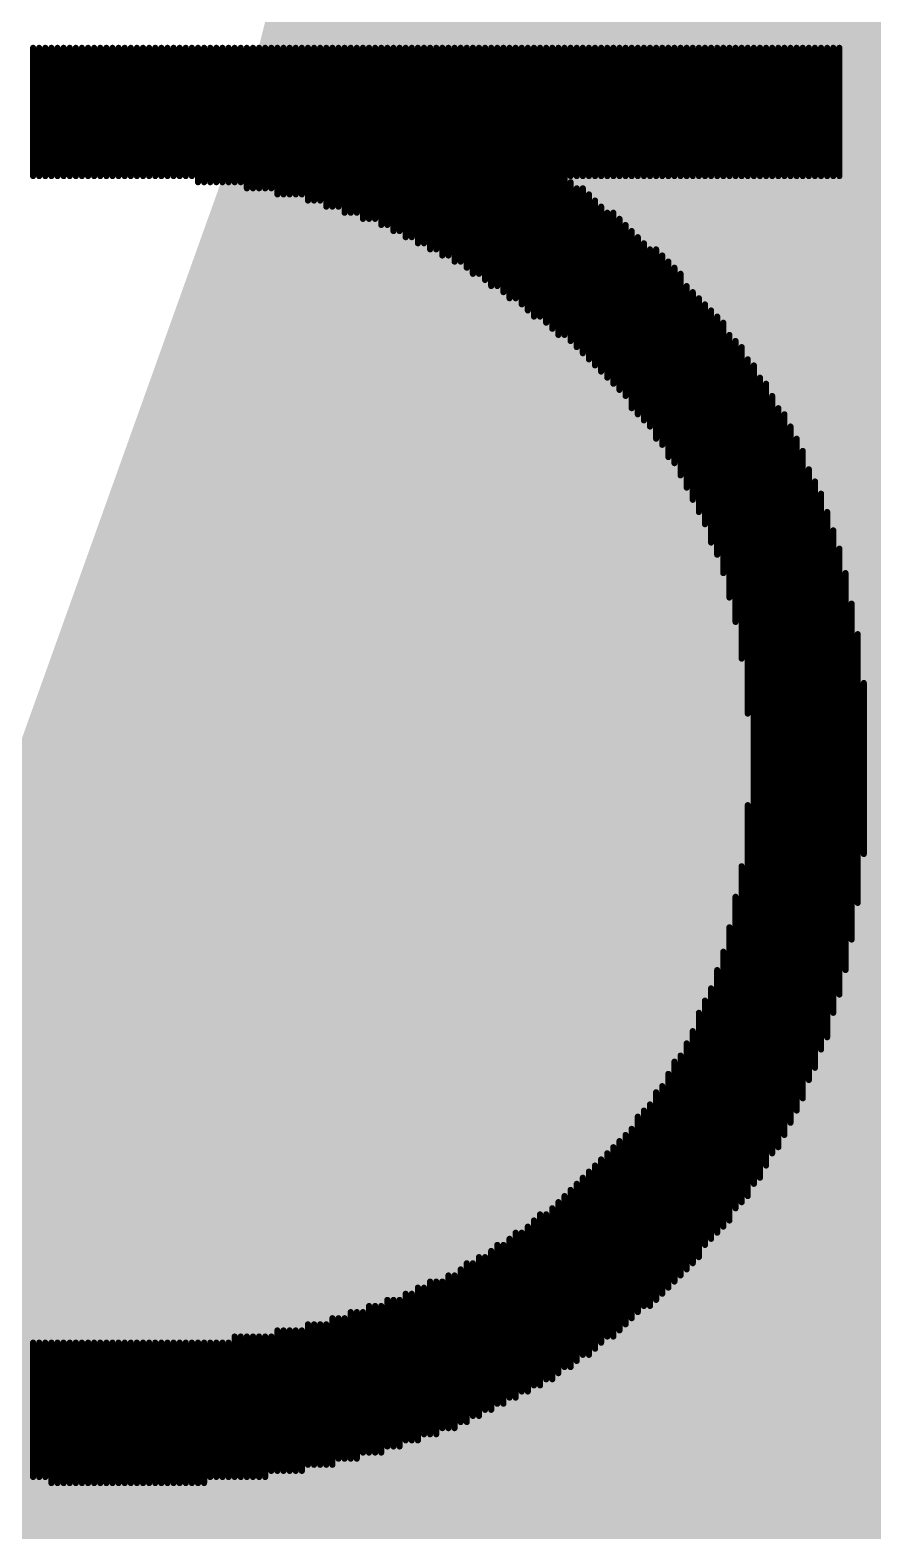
# Model space of a CAD drawing. Header units: millimetres. Extents: x 1.42 to 4.09, y 1.63 to 4.12.
# Drawn here: x 3.6813 to 3.7351, y 2.4881 to 2.5839 of the extents above; entities that cross this region are included whole.
import ezdxf

# ---------------------------------------------------------------- set-up
doc = ezdxf.new("R2010")
doc.units = ezdxf.units.MM
doc.header["$MEASUREMENT"] = 0
for name, color, linetype in [('BottomOverlay', 54, 'Continuous'), ('Mechanical1', 6, 'Continuous'), ('Mechanical3', 76, 'Continuous'), ('TopLayer', 1, 'Continuous')]:
    doc.layers.add(name, color=color, linetype=linetype)

# ---------------------------------------------------------------- blocks, each defined once
blk = doc.blocks.new('ANTENNA_PCB_2_4GHZ_24')
at = {"layer": 'TopLayer', "const_width": 0.05}
blk.add_lwpolyline([(0.71496, 0.345276), (0.055118, 0.345276)], dxfattribs=at)

msp = doc.modelspace()

# ---------------------------------------------------------------- linework, layer by layer
at = {"layer": 'BottomOverlay', "const_width": 0.00039}
for points in [[(3.681493, 2.574595), (3.681493, 2.582785)], [(3.681883, 2.574595), (3.681883, 2.582785)], [(3.682273, 2.574595), (3.682273, 2.582785)], [(3.682663, 2.574595), (3.682663, 2.582785)], [(3.683053, 2.574595), (3.683053, 2.582785)], [(3.683443, 2.574595), (3.683443, 2.582785)], [(3.683833, 2.574595), (3.683833, 2.582785)], [(3.684223, 2.574595), (3.684223, 2.582785)], [(3.684613, 2.574595), (3.684613, 2.582785)], [(3.685003, 2.574595), (3.685003, 2.582785)], [(3.685393, 2.574595), (3.685393, 2.582785)], [(3.685783, 2.574595), (3.685783, 2.582785)], [(3.686173, 2.574595), (3.686173, 2.582785)], [(3.686563, 2.574595), (3.686563, 2.582785)], [(3.686953, 2.574595), (3.686953, 2.582785)], [(3.687343, 2.574595), (3.687343, 2.582785)], [(3.687733, 2.574595), (3.687733, 2.582785)], [(3.688123, 2.574595), (3.688123, 2.582785)], [(3.688513, 2.574595), (3.688513, 2.582785)], [(3.688903, 2.574595), (3.688903, 2.582785)], [(3.689293, 2.574595), (3.689293, 2.582785)], [(3.689683, 2.574595), (3.689683, 2.582785)], [(3.690073, 2.574595), (3.690073, 2.582785)], [(3.690463, 2.574595), (3.690463, 2.582785)], [(3.690853, 2.574595), (3.690853, 2.582785)], [(3.691243, 2.574595), (3.691243, 2.582785)], [(3.691633, 2.574595), (3.691633, 2.582785)], [(3.692023, 2.574205), (3.692023, 2.582785)], [(3.692413, 2.574205), (3.692413, 2.582785)], [(3.692803, 2.574205), (3.692803, 2.582785)], [(3.693193, 2.574205), (3.693193, 2.582785)], [(3.693583, 2.574205), (3.693583, 2.582785)], [(3.693973, 2.574205), (3.693973, 2.582785)], [(3.694363, 2.574205), (3.694363, 2.582785)], [(3.694753, 2.574205), (3.694753, 2.582785)], [(3.695143, 2.573815), (3.695143, 2.582785)], [(3.695533, 2.573815), (3.695533, 2.582785)], [(3.695923, 2.573815), (3.695923, 2.582785)], [(3.696313, 2.573815), (3.696313, 2.582785)], [(3.696703, 2.573815), (3.696703, 2.582785)], [(3.697093, 2.573425), (3.697093, 2.582785)], [(3.697483, 2.573425), (3.697483, 2.582785)], [(3.697873, 2.573425), (3.697873, 2.582785)], [(3.698263, 2.573425), (3.698263, 2.582785)], [(3.698653, 2.573425), (3.698653, 2.582785)], [(3.699043, 2.573035), (3.699043, 2.582785)], [(3.699433, 2.573035), (3.699433, 2.582785)], [(3.699823, 2.573035), (3.699823, 2.582785)], [(3.700213, 2.572645), (3.700213, 2.582785)], [(3.700603, 2.572645), (3.700603, 2.582785)], [(3.700993, 2.572645), (3.700993, 2.582785)], [(3.701383, 2.572255), (3.701383, 2.582785)], [(3.701773, 2.572255), (3.701773, 2.582785)], [(3.702163, 2.572255), (3.702163, 2.582785)], [(3.702553, 2.571865), (3.702553, 2.582785)], [(3.702943, 2.571865), (3.702943, 2.582785)], [(3.703333, 2.571865), (3.703333, 2.582785)], [(3.703723, 2.571475), (3.703723, 2.582785)], [(3.704113, 2.571475), (3.704113, 2.582785)], [(3.704503, 2.571085), (3.704503, 2.582785)], [(3.704893, 2.571085), (3.704893, 2.582785)], [(3.705283, 2.570695), (3.705283, 2.582785)], [(3.705673, 2.570695), (3.705673, 2.582785)], [(3.706063, 2.570305), (3.706063, 2.582785)], [(3.706453, 2.570305), (3.706453, 2.582785)], [(3.706843, 2.569915), (3.706843, 2.582785)], [(3.707233, 2.569915), (3.707233, 2.582785)], [(3.707623, 2.569525), (3.707623, 2.582785)], [(3.708013, 2.569525), (3.708013, 2.582785)], [(3.708403, 2.569135), (3.708403, 2.582785)], [(3.708793, 2.569135), (3.708793, 2.582785)], [(3.709183, 2.568745), (3.709183, 2.582785)], [(3.709573, 2.568355), (3.709573, 2.582785)], [(3.709963, 2.568355), (3.709963, 2.582785)], [(3.710353, 2.567965), (3.710353, 2.582785)], [(3.710743, 2.567575), (3.710743, 2.582785)], [(3.711133, 2.567575), (3.711133, 2.582785)], [(3.711523, 2.567185), (3.711523, 2.582785)], [(3.711913, 2.566795), (3.711913, 2.582785)], [(3.712303, 2.566795), (3.712303, 2.582785)], [(3.712693, 2.566405), (3.712693, 2.582785)], [(3.713083, 2.566015), (3.713083, 2.582785)], [(3.713473, 2.565625), (3.713473, 2.582785)], [(3.713863, 2.565625), (3.713863, 2.582785)], [(3.714253, 2.565235), (3.714253, 2.582785)], [(3.714643, 2.564845), (3.714643, 2.582785)], [(3.715033, 2.564455), (3.715033, 2.582785)], [(3.715423, 2.564455), (3.715423, 2.582785)], [(3.715813, 2.574595), (3.715813, 2.582785)], [(3.716203, 2.574595), (3.716203, 2.582785)], [(3.716593, 2.574595), (3.716593, 2.582785)], [(3.716983, 2.574595), (3.716983, 2.582785)], [(3.717373, 2.574595), (3.717373, 2.582785)], [(3.717763, 2.574595), (3.717763, 2.582785)], [(3.718153, 2.574595), (3.718153, 2.582785)], [(3.718543, 2.574595), (3.718543, 2.582785)], [(3.718933, 2.574595), (3.718933, 2.582785)], [(3.719323, 2.574595), (3.719323, 2.582785)], [(3.719713, 2.574595), (3.719713, 2.582785)], [(3.720103, 2.574595), (3.720103, 2.582785)], [(3.720493, 2.574595), (3.720493, 2.582785)], [(3.720883, 2.574595), (3.720883, 2.582785)], [(3.721273, 2.574595), (3.721273, 2.582785)], [(3.721663, 2.574595), (3.721663, 2.582785)], [(3.722053, 2.574595), (3.722053, 2.582785)], [(3.722443, 2.574595), (3.722443, 2.582785)], [(3.722833, 2.574595), (3.722833, 2.582785)], [(3.723223, 2.574595), (3.723223, 2.582785)], [(3.723613, 2.574595), (3.723613, 2.582785)], [(3.724003, 2.574595), (3.724003, 2.582785)], [(3.724393, 2.574595), (3.724393, 2.582785)], [(3.724783, 2.574595), (3.724783, 2.582785)], [(3.725173, 2.574595), (3.725173, 2.582785)], [(3.725563, 2.574595), (3.725563, 2.582785)], [(3.725953, 2.574595), (3.725953, 2.582785)], [(3.726343, 2.574595), (3.726343, 2.582785)], [(3.726733, 2.574595), (3.726733, 2.582785)], [(3.727123, 2.574595), (3.727123, 2.582785)], [(3.727513, 2.574595), (3.727513, 2.582785)], [(3.727903, 2.574595), (3.727903, 2.582785)], [(3.728293, 2.574595), (3.728293, 2.582785)], [(3.728683, 2.574595), (3.728683, 2.582785)], [(3.729073, 2.574595), (3.729073, 2.582785)], [(3.729463, 2.574595), (3.729463, 2.582785)], [(3.729853, 2.574595), (3.729853, 2.582785)], [(3.730243, 2.574595), (3.730243, 2.582785)], [(3.730633, 2.574595), (3.730633, 2.582785)], [(3.731023, 2.574595), (3.731023, 2.582785)], [(3.731413, 2.574595), (3.731413, 2.582785)], [(3.731803, 2.574595), (3.731803, 2.582785)], [(3.732193, 2.574595), (3.732193, 2.582785)], [(3.732583, 2.574595), (3.732583, 2.582785)], [(3.732973, 2.574595), (3.732973, 2.582785)], [(3.715813, 2.564065), (3.715813, 2.574205)], [(3.716203, 2.563675), (3.716203, 2.573815)], [(3.716593, 2.563285), (3.716593, 2.573815)], [(3.716983, 2.562895), (3.716983, 2.573425)], [(3.717373, 2.562505), (3.717373, 2.573035)], [(3.717763, 2.562115), (3.717763, 2.572645)], [(3.718153, 2.561725), (3.718153, 2.572255)], [(3.718543, 2.561335), (3.718543, 2.572255)], [(3.718933, 2.560945), (3.718933, 2.571865)], [(3.719323, 2.560555), (3.719323, 2.571475)], [(3.719713, 2.559775), (3.719713, 2.571085)], [(3.720103, 2.559385), (3.720103, 2.570695)], [(3.720493, 2.558995), (3.720493, 2.570305)], [(3.720883, 2.558605), (3.720883, 2.569915)], [(3.721273, 2.557825), (3.721273, 2.569915)], [(3.721663, 2.557435), (3.721663, 2.569525)], [(3.722053, 2.556655), (3.722053, 2.569135)], [(3.722443, 2.556265), (3.722443, 2.568745)], [(3.722833, 2.555485), (3.722833, 2.568355)], [(3.723223, 2.554705), (3.723223, 2.567575)], [(3.723613, 2.553925), (3.723613, 2.567185)], [(3.724003, 2.553145), (3.724003, 2.566795)], [(3.724393, 2.552365), (3.724393, 2.566405)], [(3.724783, 2.551195), (3.724783, 2.566015)], [(3.725173, 2.550415), (3.725173, 2.565625)], [(3.725563, 2.549245), (3.725563, 2.565235)], [(3.725953, 2.547685), (3.725953, 2.564455)], [(3.726343, 2.546125), (3.726343, 2.564065)], [(3.726733, 2.543785), (3.726733, 2.563675)], [(3.727123, 2.540275), (3.727123, 2.562895)], [(3.727513, 2.510245), (3.727513, 2.562505)], [(3.727903, 2.510635), (3.727903, 2.561725)], [(3.728293, 2.511415), (3.728293, 2.561335)], [(3.728683, 2.512195), (3.728683, 2.560555)], [(3.729073, 2.512585), (3.729073, 2.559775)], [(3.729463, 2.513365), (3.729463, 2.559385)], [(3.729853, 2.514145), (3.729853, 2.558605)], [(3.730243, 2.514925), (3.730243, 2.557825)], [(3.730633, 2.515705), (3.730633, 2.557045)], [(3.731023, 2.516875), (3.731023, 2.555875)], [(3.731413, 2.517655), (3.731413, 2.555095)], [(3.731803, 2.518825), (3.731803, 2.554315)], [(3.732193, 2.519605), (3.732193, 2.553145)], [(3.732583, 2.521165), (3.732583, 2.551975)], [(3.732973, 2.522335), (3.732973, 2.550805)], [(3.733363, 2.523895), (3.733363, 2.549245)], [(3.733753, 2.525845), (3.733753, 2.547295)], [(3.734143, 2.528185), (3.734143, 2.545345)], [(3.734533, 2.531305), (3.734533, 2.542225)], [(3.727123, 2.509465), (3.727123, 2.534425)], [(3.726733, 2.509075), (3.726733, 2.530525)], [(3.726343, 2.508685), (3.726343, 2.528575)], [(3.725953, 2.507905), (3.725953, 2.526625)], [(3.725563, 2.507515), (3.725563, 2.525065)], [(3.725173, 2.507125), (3.725173, 2.523895)], [(3.724783, 2.506735), (3.724783, 2.522725)], [(3.724393, 2.506345), (3.724393, 2.521945)], [(3.724003, 2.505565), (3.724003, 2.521165)], [(3.723613, 2.505175), (3.723613, 2.519995)], [(3.723223, 2.504785), (3.723223, 2.519215)], [(3.722443, 2.504005), (3.722443, 2.518045)], [(3.722833, 2.504395), (3.722833, 2.518435)], [(3.722053, 2.503615), (3.722053, 2.517265)], [(3.721273, 2.502835), (3.721273, 2.516095)], [(3.721663, 2.503225), (3.721663, 2.516485)], [(3.720493, 2.502445), (3.720493, 2.514925)], [(3.720883, 2.502445), (3.720883, 2.515315)], [(3.720103, 2.502055), (3.720103, 2.514535)], [(3.718933, 2.500885), (3.718933, 2.512975)], [(3.719323, 2.501275), (3.719323, 2.513365)], [(3.719713, 2.501665), (3.719713, 2.513755)], [(3.718153, 2.500495), (3.718153, 2.512195)], [(3.718543, 2.500495), (3.718543, 2.512585)], [(3.716983, 2.499325), (3.716983, 2.511025)], [(3.717373, 2.499715), (3.717373, 2.511415)], [(3.717763, 2.500105), (3.717763, 2.511805)], [(3.716203, 2.498935), (3.716203, 2.510245)], [(3.716593, 2.499325), (3.716593, 2.510635)], [(3.715033, 2.498155), (3.715033, 2.509075)], [(3.715423, 2.498545), (3.715423, 2.509465)], [(3.715813, 2.498545), (3.715813, 2.509855)], [(3.713863, 2.497375), (3.713863, 2.508295)], [(3.714253, 2.497765), (3.714253, 2.508295)], [(3.714643, 2.497765), (3.714643, 2.508685)], [(3.712303, 2.496595), (3.712303, 2.507125)], [(3.712693, 2.496985), (3.712693, 2.507125)], [(3.713083, 2.496985), (3.713083, 2.507515)], [(3.713473, 2.497375), (3.713473, 2.507905)], [(3.711133, 2.496205), (3.711133, 2.506345)], [(3.711523, 2.496205), (3.711523, 2.506345)], [(3.711913, 2.496595), (3.711913, 2.506735)], [(3.709963, 2.495425), (3.709963, 2.505565)], [(3.710353, 2.495815), (3.710353, 2.505565)], [(3.710743, 2.495815), (3.710743, 2.505955)], [(3.708013, 2.494645), (3.708013, 2.504395)], [(3.708403, 2.494645), (3.708403, 2.504395)], [(3.708793, 2.495035), (3.708793, 2.504785)], [(3.709183, 2.495035), (3.709183, 2.505175)], [(3.709573, 2.495425), (3.709573, 2.505175)], [(3.706063, 2.493865), (3.706063, 2.503615)], [(3.706453, 2.494255), (3.706453, 2.503615)], [(3.706843, 2.494255), (3.706843, 2.504005)], [(3.707233, 2.494255), (3.707233, 2.504005)], [(3.707623, 2.494645), (3.707623, 2.504005)], [(3.702943, 2.493085), (3.702943, 2.502445)], [(3.703333, 2.493085), (3.703333, 2.502445)], [(3.703723, 2.493085), (3.703723, 2.502445)], [(3.704113, 2.493475), (3.704113, 2.502835)], [(3.704503, 2.493475), (3.704503, 2.502835)], [(3.704893, 2.493475), (3.704893, 2.502835)], [(3.705283, 2.493865), (3.705283, 2.503225)], [(3.705673, 2.493865), (3.705673, 2.503225)], [(3.700603, 2.492305), (3.700603, 2.501665)], [(3.700993, 2.492695), (3.700993, 2.501665)], [(3.701383, 2.492695), (3.701383, 2.501665)], [(3.701773, 2.492695), (3.701773, 2.502055)], [(3.702163, 2.492695), (3.702163, 2.502055)], [(3.702553, 2.493085), (3.702553, 2.502055)], [(3.694363, 2.491525), (3.694363, 2.500495)], [(3.694753, 2.491525), (3.694753, 2.500495)], [(3.695143, 2.491525), (3.695143, 2.500495)], [(3.695533, 2.491525), (3.695533, 2.500495)], [(3.695923, 2.491525), (3.695923, 2.500495)], [(3.696313, 2.491525), (3.696313, 2.500495)], [(3.696703, 2.491915), (3.696703, 2.500495)], [(3.697093, 2.491915), (3.697093, 2.500885)], [(3.697483, 2.491915), (3.697483, 2.500885)], [(3.697873, 2.491915), (3.697873, 2.500885)], [(3.698263, 2.491915), (3.698263, 2.500885)], [(3.698653, 2.491915), (3.698653, 2.500885)], [(3.699043, 2.492305), (3.699043, 2.501275)], [(3.699433, 2.492305), (3.699433, 2.501275)], [(3.699823, 2.492305), (3.699823, 2.501275)], [(3.700213, 2.492305), (3.700213, 2.501275)], [(3.681493, 2.491525), (3.681493, 2.500105)], [(3.681883, 2.491525), (3.681883, 2.500105)], [(3.682273, 2.491525), (3.682273, 2.500105)], [(3.682663, 2.491135), (3.682663, 2.500105)], [(3.683053, 2.491135), (3.683053, 2.500105)], [(3.683443, 2.491135), (3.683443, 2.500105)], [(3.683833, 2.491135), (3.683833, 2.500105)], [(3.684223, 2.491135), (3.684223, 2.500105)], [(3.684613, 2.491135), (3.684613, 2.500105)], [(3.685003, 2.491135), (3.685003, 2.500105)], [(3.685393, 2.491135), (3.685393, 2.500105)], [(3.685783, 2.491135), (3.685783, 2.500105)], [(3.686173, 2.491135), (3.686173, 2.500105)], [(3.686563, 2.491135), (3.686563, 2.500105)], [(3.686953, 2.491135), (3.686953, 2.500105)], [(3.687343, 2.491135), (3.687343, 2.500105)], [(3.687733, 2.491135), (3.687733, 2.500105)], [(3.688123, 2.491135), (3.688123, 2.500105)], [(3.688513, 2.491135), (3.688513, 2.500105)], [(3.688903, 2.491135), (3.688903, 2.500105)], [(3.689293, 2.491135), (3.689293, 2.500105)], [(3.689683, 2.491135), (3.689683, 2.500105)], [(3.690073, 2.491135), (3.690073, 2.500105)], [(3.690463, 2.491135), (3.690463, 2.500105)], [(3.690853, 2.491135), (3.690853, 2.500105)], [(3.691243, 2.491135), (3.691243, 2.500105)], [(3.691633, 2.491135), (3.691633, 2.500105)], [(3.692023, 2.491135), (3.692023, 2.500105)], [(3.692413, 2.491135), (3.692413, 2.500105)], [(3.692803, 2.491525), (3.692803, 2.500105)], [(3.693193, 2.491525), (3.693193, 2.500105)], [(3.693583, 2.491525), (3.693583, 2.500105)], [(3.693973, 2.491525), (3.693973, 2.500105)]]:
    msp.add_lwpolyline(points, dxfattribs=at)
at = {"layer": 'BottomOverlay', "const_width": 0.000195}
for points in [[(3.681395, 2.582785, 1), (3.68159, 2.582785, 1)], [(3.681785, 2.582785, 1), (3.68198, 2.582785, 1)], [(3.682175, 2.582785, 1), (3.68237, 2.582785, 1)], [(3.682565, 2.582785, 1), (3.68276, 2.582785, 1)], [(3.682955, 2.582785, 1), (3.68315, 2.582785, 1)], [(3.683345, 2.582785, 1), (3.68354, 2.582785, 1)], [(3.683735, 2.582785, 1), (3.68393, 2.582785, 1)], [(3.684125, 2.582785, 1), (3.68432, 2.582785, 1)], [(3.684515, 2.582785, 1), (3.68471, 2.582785, 1)], [(3.684905, 2.582785, 1), (3.6851, 2.582785, 1)], [(3.685295, 2.582785, 1), (3.68549, 2.582785, 1)], [(3.685685, 2.582785, 1), (3.68588, 2.582785, 1)], [(3.686075, 2.582785, 1), (3.68627, 2.582785, 1)], [(3.686465, 2.582785, 1), (3.68666, 2.582785, 1)], [(3.686855, 2.582785, 1), (3.68705, 2.582785, 1)], [(3.687245, 2.582785, 1), (3.68744, 2.582785, 1)], [(3.687635, 2.582785, 1), (3.68783, 2.582785, 1)], [(3.688025, 2.582785, 1), (3.68822, 2.582785, 1)], [(3.688415, 2.582785, 1), (3.68861, 2.582785, 1)], [(3.688805, 2.582785, 1), (3.689, 2.582785, 1)], [(3.689195, 2.582785, 1), (3.68939, 2.582785, 1)], [(3.689585, 2.582785, 1), (3.68978, 2.582785, 1)], [(3.689975, 2.582785, 1), (3.69017, 2.582785, 1)], [(3.690365, 2.582785, 1), (3.69056, 2.582785, 1)], [(3.690755, 2.582785, 1), (3.69095, 2.582785, 1)], [(3.691145, 2.582785, 1), (3.69134, 2.582785, 1)], [(3.691535, 2.582785, 1), (3.69173, 2.582785, 1)], [(3.691925, 2.582785, 1), (3.69212, 2.582785, 1)], [(3.692315, 2.582785, 1), (3.69251, 2.582785, 1)], [(3.692705, 2.582785, 1), (3.6929, 2.582785, 1)], [(3.693095, 2.582785, 1), (3.69329, 2.582785, 1)], [(3.693485, 2.582785, 1), (3.69368, 2.582785, 1)], [(3.693875, 2.582785, 1), (3.69407, 2.582785, 1)], [(3.694265, 2.582785, 1), (3.69446, 2.582785, 1)], [(3.694655, 2.582785, 1), (3.69485, 2.582785, 1)], [(3.695045, 2.582785, 1), (3.69524, 2.582785, 1)], [(3.695435, 2.582785, 1), (3.69563, 2.582785, 1)], [(3.695825, 2.582785, 1), (3.69602, 2.582785, 1)], [(3.696215, 2.582785, 1), (3.69641, 2.582785, 1)], [(3.696605, 2.582785, 1), (3.6968, 2.582785, 1)], [(3.696995, 2.582785, 1), (3.69719, 2.582785, 1)], [(3.697385, 2.582785, 1), (3.69758, 2.582785, 1)], [(3.697775, 2.582785, 1), (3.69797, 2.582785, 1)], [(3.698165, 2.582785, 1), (3.69836, 2.582785, 1)], [(3.698555, 2.582785, 1), (3.69875, 2.582785, 1)], [(3.698945, 2.582785, 1), (3.69914, 2.582785, 1)], [(3.699335, 2.582785, 1), (3.69953, 2.582785, 1)], [(3.699725, 2.582785, 1), (3.69992, 2.582785, 1)], [(3.700115, 2.582785, 1), (3.70031, 2.582785, 1)], [(3.700505, 2.582785, 1), (3.7007, 2.582785, 1)], [(3.700895, 2.582785, 1), (3.70109, 2.582785, 1)], [(3.701285, 2.582785, 1), (3.70148, 2.582785, 1)], [(3.701675, 2.582785, 1), (3.70187, 2.582785, 1)], [(3.702065, 2.582785, 1), (3.70226, 2.582785, 1)], [(3.702455, 2.582785, 1), (3.70265, 2.582785, 1)], [(3.702845, 2.582785, 1), (3.70304, 2.582785, 1)], [(3.703235, 2.582785, 1), (3.70343, 2.582785, 1)], [(3.703625, 2.582785, 1), (3.70382, 2.582785, 1)], [(3.704015, 2.582785, 1), (3.70421, 2.582785, 1)], [(3.704405, 2.582785, 1), (3.7046, 2.582785, 1)], [(3.704795, 2.582785, 1), (3.70499, 2.582785, 1)], [(3.705185, 2.582785, 1), (3.70538, 2.582785, 1)], [(3.705575, 2.582785, 1), (3.70577, 2.582785, 1)], [(3.705965, 2.582785, 1), (3.70616, 2.582785, 1)], [(3.706355, 2.582785, 1), (3.70655, 2.582785, 1)], [(3.706745, 2.582785, 1), (3.70694, 2.582785, 1)], [(3.707135, 2.582785, 1), (3.70733, 2.582785, 1)], [(3.707525, 2.582785, 1), (3.70772, 2.582785, 1)], [(3.707915, 2.582785, 1), (3.70811, 2.582785, 1)], [(3.708305, 2.582785, 1), (3.7085, 2.582785, 1)], [(3.708695, 2.582785, 1), (3.70889, 2.582785, 1)], [(3.709085, 2.582785, 1), (3.70928, 2.582785, 1)], [(3.709475, 2.582785, 1), (3.70967, 2.582785, 1)], [(3.709865, 2.582785, 1), (3.71006, 2.582785, 1)], [(3.710255, 2.582785, 1), (3.71045, 2.582785, 1)], [(3.710645, 2.582785, 1), (3.71084, 2.582785, 1)], [(3.711035, 2.582785, 1), (3.71123, 2.582785, 1)], [(3.711425, 2.582785, 1), (3.71162, 2.582785, 1)], [(3.711815, 2.582785, 1), (3.71201, 2.582785, 1)], [(3.712205, 2.582785, 1), (3.7124, 2.582785, 1)], [(3.712595, 2.582785, 1), (3.71279, 2.582785, 1)], [(3.712985, 2.582785, 1), (3.71318, 2.582785, 1)], [(3.713375, 2.582785, 1), (3.71357, 2.582785, 1)], [(3.713765, 2.582785, 1), (3.71396, 2.582785, 1)], [(3.714155, 2.582785, 1), (3.71435, 2.582785, 1)], [(3.714545, 2.582785, 1), (3.71474, 2.582785, 1)], [(3.714935, 2.582785, 1), (3.71513, 2.582785, 1)], [(3.715325, 2.582785, 1), (3.71552, 2.582785, 1)], [(3.715715, 2.582785, 1), (3.71591, 2.582785, 1)], [(3.716105, 2.582785, 1), (3.7163, 2.582785, 1)], [(3.716495, 2.582785, 1), (3.71669, 2.582785, 1)], [(3.716885, 2.582785, 1), (3.71708, 2.582785, 1)], [(3.717275, 2.582785, 1), (3.71747, 2.582785, 1)], [(3.717665, 2.582785, 1), (3.71786, 2.582785, 1)], [(3.718055, 2.582785, 1), (3.71825, 2.582785, 1)], [(3.718445, 2.582785, 1), (3.71864, 2.582785, 1)], [(3.718835, 2.582785, 1), (3.71903, 2.582785, 1)], [(3.719225, 2.582785, 1), (3.71942, 2.582785, 1)], [(3.719615, 2.582785, 1), (3.71981, 2.582785, 1)], [(3.720005, 2.582785, 1), (3.7202, 2.582785, 1)], [(3.720395, 2.582785, 1), (3.72059, 2.582785, 1)], [(3.720785, 2.582785, 1), (3.72098, 2.582785, 1)], [(3.721175, 2.582785, 1), (3.72137, 2.582785, 1)], [(3.721565, 2.582785, 1), (3.72176, 2.582785, 1)], [(3.721955, 2.582785, 1), (3.72215, 2.582785, 1)], [(3.722345, 2.582785, 1), (3.72254, 2.582785, 1)], [(3.722735, 2.582785, 1), (3.72293, 2.582785, 1)], [(3.723125, 2.582785, 1), (3.72332, 2.582785, 1)], [(3.723515, 2.582785, 1), (3.72371, 2.582785, 1)], [(3.723905, 2.582785, 1), (3.7241, 2.582785, 1)], [(3.724295, 2.582785, 1), (3.72449, 2.582785, 1)], [(3.724685, 2.582785, 1), (3.72488, 2.582785, 1)], [(3.725075, 2.582785, 1), (3.72527, 2.582785, 1)], [(3.725465, 2.582785, 1), (3.72566, 2.582785, 1)], [(3.725855, 2.582785, 1), (3.72605, 2.582785, 1)], [(3.726245, 2.582785, 1), (3.72644, 2.582785, 1)], [(3.726635, 2.582785, 1), (3.72683, 2.582785, 1)], [(3.727025, 2.582785, 1), (3.72722, 2.582785, 1)], [(3.727415, 2.582785, 1), (3.72761, 2.582785, 1)], [(3.727805, 2.582785, 1), (3.728, 2.582785, 1)], [(3.728195, 2.582785, 1), (3.72839, 2.582785, 1)], [(3.728585, 2.582785, 1), (3.72878, 2.582785, 1)], [(3.728975, 2.582785, 1), (3.72917, 2.582785, 1)], [(3.729365, 2.582785, 1), (3.72956, 2.582785, 1)], [(3.729755, 2.582785, 1), (3.72995, 2.582785, 1)], [(3.730145, 2.582785, 1), (3.73034, 2.582785, 1)], [(3.730535, 2.582785, 1), (3.73073, 2.582785, 1)], [(3.730925, 2.582785, 1), (3.73112, 2.582785, 1)], [(3.731315, 2.582785, 1), (3.73151, 2.582785, 1)], [(3.731705, 2.582785, 1), (3.7319, 2.582785, 1)], [(3.732095, 2.582785, 1), (3.73229, 2.582785, 1)], [(3.732485, 2.582785, 1), (3.73268, 2.582785, 1)], [(3.732875, 2.582785, 1), (3.73307, 2.582785, 1)], [(3.681395, 2.574595, 1), (3.68159, 2.574595, 1)], [(3.681785, 2.574595, 1), (3.68198, 2.574595, 1)], [(3.682175, 2.574595, 1), (3.68237, 2.574595, 1)], [(3.682565, 2.574595, 1), (3.68276, 2.574595, 1)], [(3.682955, 2.574595, 1), (3.68315, 2.574595, 1)], [(3.683345, 2.574595, 1), (3.68354, 2.574595, 1)], [(3.683735, 2.574595, 1), (3.68393, 2.574595, 1)], [(3.684125, 2.574595, 1), (3.68432, 2.574595, 1)], [(3.684515, 2.574595, 1), (3.68471, 2.574595, 1)], [(3.684905, 2.574595, 1), (3.6851, 2.574595, 1)], [(3.685295, 2.574595, 1), (3.68549, 2.574595, 1)], [(3.685685, 2.574595, 1), (3.68588, 2.574595, 1)], [(3.686075, 2.574595, 1), (3.68627, 2.574595, 1)], [(3.686465, 2.574595, 1), (3.68666, 2.574595, 1)], [(3.686855, 2.574595, 1), (3.68705, 2.574595, 1)], [(3.687245, 2.574595, 1), (3.68744, 2.574595, 1)], [(3.687635, 2.574595, 1), (3.68783, 2.574595, 1)], [(3.688025, 2.574595, 1), (3.68822, 2.574595, 1)], [(3.688415, 2.574595, 1), (3.68861, 2.574595, 1)], [(3.688805, 2.574595, 1), (3.689, 2.574595, 1)], [(3.689195, 2.574595, 1), (3.68939, 2.574595, 1)], [(3.689585, 2.574595, 1), (3.68978, 2.574595, 1)], [(3.689975, 2.574595, 1), (3.69017, 2.574595, 1)], [(3.690365, 2.574595, 1), (3.69056, 2.574595, 1)], [(3.690755, 2.574595, 1), (3.69095, 2.574595, 1)], [(3.691145, 2.574595, 1), (3.69134, 2.574595, 1)], [(3.691535, 2.574595, 1), (3.69173, 2.574595, 1)], [(3.691925, 2.574205, 1), (3.69212, 2.574205, 1)], [(3.692315, 2.574205, 1), (3.69251, 2.574205, 1)], [(3.692705, 2.574205, 1), (3.6929, 2.574205, 1)], [(3.693095, 2.574205, 1), (3.69329, 2.574205, 1)], [(3.693485, 2.574205, 1), (3.69368, 2.574205, 1)], [(3.693875, 2.574205, 1), (3.69407, 2.574205, 1)], [(3.694265, 2.574205, 1), (3.69446, 2.574205, 1)], [(3.694655, 2.574205, 1), (3.69485, 2.574205, 1)], [(3.715715, 2.574595, 1), (3.71591, 2.574595, 1)], [(3.715715, 2.574205, 1), (3.71591, 2.574205, 1)], [(3.716105, 2.574595, 1), (3.7163, 2.574595, 1)], [(3.716495, 2.574595, 1), (3.71669, 2.574595, 1)], [(3.716885, 2.574595, 1), (3.71708, 2.574595, 1)], [(3.717275, 2.574595, 1), (3.71747, 2.574595, 1)], [(3.717665, 2.574595, 1), (3.71786, 2.574595, 1)], [(3.718055, 2.574595, 1), (3.71825, 2.574595, 1)], [(3.718445, 2.574595, 1), (3.71864, 2.574595, 1)], [(3.718835, 2.574595, 1), (3.71903, 2.574595, 1)], [(3.719225, 2.574595, 1), (3.71942, 2.574595, 1)], [(3.719615, 2.574595, 1), (3.71981, 2.574595, 1)], [(3.720005, 2.574595, 1), (3.7202, 2.574595, 1)], [(3.720395, 2.574595, 1), (3.72059, 2.574595, 1)], [(3.720785, 2.574595, 1), (3.72098, 2.574595, 1)], [(3.721175, 2.574595, 1), (3.72137, 2.574595, 1)], [(3.721565, 2.574595, 1), (3.72176, 2.574595, 1)], [(3.721955, 2.574595, 1), (3.72215, 2.574595, 1)], [(3.722345, 2.574595, 1), (3.72254, 2.574595, 1)], [(3.722735, 2.574595, 1), (3.72293, 2.574595, 1)], [(3.723125, 2.574595, 1), (3.72332, 2.574595, 1)], [(3.723515, 2.574595, 1), (3.72371, 2.574595, 1)], [(3.723905, 2.574595, 1), (3.7241, 2.574595, 1)], [(3.724295, 2.574595, 1), (3.72449, 2.574595, 1)], [(3.724685, 2.574595, 1), (3.72488, 2.574595, 1)], [(3.725075, 2.574595, 1), (3.72527, 2.574595, 1)], [(3.725465, 2.574595, 1), (3.72566, 2.574595, 1)], [(3.725855, 2.574595, 1), (3.72605, 2.574595, 1)], [(3.726245, 2.574595, 1), (3.72644, 2.574595, 1)], [(3.726635, 2.574595, 1), (3.72683, 2.574595, 1)], [(3.727025, 2.574595, 1), (3.72722, 2.574595, 1)], [(3.727415, 2.574595, 1), (3.72761, 2.574595, 1)], [(3.727805, 2.574595, 1), (3.728, 2.574595, 1)], [(3.728195, 2.574595, 1), (3.72839, 2.574595, 1)], [(3.728585, 2.574595, 1), (3.72878, 2.574595, 1)], [(3.728975, 2.574595, 1), (3.72917, 2.574595, 1)], [(3.729365, 2.574595, 1), (3.72956, 2.574595, 1)], [(3.729755, 2.574595, 1), (3.72995, 2.574595, 1)], [(3.730145, 2.574595, 1), (3.73034, 2.574595, 1)], [(3.730535, 2.574595, 1), (3.73073, 2.574595, 1)], [(3.730925, 2.574595, 1), (3.73112, 2.574595, 1)], [(3.731315, 2.574595, 1), (3.73151, 2.574595, 1)], [(3.731705, 2.574595, 1), (3.7319, 2.574595, 1)], [(3.732095, 2.574595, 1), (3.73229, 2.574595, 1)], [(3.732485, 2.574595, 1), (3.73268, 2.574595, 1)], [(3.732875, 2.574595, 1), (3.73307, 2.574595, 1)], [(3.695045, 2.573815, 1), (3.69524, 2.573815, 1)], [(3.695435, 2.573815, 1), (3.69563, 2.573815, 1)], [(3.695825, 2.573815, 1), (3.69602, 2.573815, 1)], [(3.696215, 2.573815, 1), (3.69641, 2.573815, 1)], [(3.696605, 2.573815, 1), (3.6968, 2.573815, 1)], [(3.696995, 2.573425, 1), (3.69719, 2.573425, 1)], [(3.697385, 2.573425, 1), (3.69758, 2.573425, 1)], [(3.697775, 2.573425, 1), (3.69797, 2.573425, 1)], [(3.698165, 2.573425, 1), (3.69836, 2.573425, 1)], [(3.698555, 2.573425, 1), (3.69875, 2.573425, 1)], [(3.716105, 2.573815, 1), (3.7163, 2.573815, 1)], [(3.716495, 2.573815, 1), (3.71669, 2.573815, 1)], [(3.716885, 2.573425, 1), (3.71708, 2.573425, 1)], [(3.698945, 2.573035, 1), (3.69914, 2.573035, 1)], [(3.699335, 2.573035, 1), (3.69953, 2.573035, 1)], [(3.699725, 2.573035, 1), (3.69992, 2.573035, 1)], [(3.700115, 2.572645, 1), (3.70031, 2.572645, 1)], [(3.700505, 2.572645, 1), (3.7007, 2.572645, 1)], [(3.700895, 2.572645, 1), (3.70109, 2.572645, 1)], [(3.717275, 2.573035, 1), (3.71747, 2.573035, 1)], [(3.717665, 2.572645, 1), (3.71786, 2.572645, 1)], [(3.701285, 2.572255, 1), (3.70148, 2.572255, 1)], [(3.701675, 2.572255, 1), (3.70187, 2.572255, 1)], [(3.702065, 2.572255, 1), (3.70226, 2.572255, 1)], [(3.702455, 2.571865, 1), (3.70265, 2.571865, 1)], [(3.702845, 2.571865, 1), (3.70304, 2.571865, 1)], [(3.703235, 2.571865, 1), (3.70343, 2.571865, 1)], [(3.703625, 2.571475, 1), (3.70382, 2.571475, 1)], [(3.704015, 2.571475, 1), (3.70421, 2.571475, 1)], [(3.718055, 2.572255, 1), (3.71825, 2.572255, 1)], [(3.718445, 2.572255, 1), (3.71864, 2.572255, 1)], [(3.718835, 2.571865, 1), (3.71903, 2.571865, 1)], [(3.719225, 2.571475, 1), (3.71942, 2.571475, 1)], [(3.704405, 2.571085, 1), (3.7046, 2.571085, 1)], [(3.704795, 2.571085, 1), (3.70499, 2.571085, 1)], [(3.705185, 2.570695, 1), (3.70538, 2.570695, 1)], [(3.705575, 2.570695, 1), (3.70577, 2.570695, 1)], [(3.719615, 2.571085, 1), (3.71981, 2.571085, 1)], [(3.720005, 2.570695, 1), (3.7202, 2.570695, 1)], [(3.705965, 2.570305, 1), (3.70616, 2.570305, 1)], [(3.706355, 2.570305, 1), (3.70655, 2.570305, 1)], [(3.706745, 2.569915, 1), (3.70694, 2.569915, 1)], [(3.707135, 2.569915, 1), (3.70733, 2.569915, 1)], [(3.707525, 2.569525, 1), (3.70772, 2.569525, 1)], [(3.707915, 2.569525, 1), (3.70811, 2.569525, 1)], [(3.720395, 2.570305, 1), (3.72059, 2.570305, 1)], [(3.720785, 2.569915, 1), (3.72098, 2.569915, 1)], [(3.721175, 2.569915, 1), (3.72137, 2.569915, 1)], [(3.721565, 2.569525, 1), (3.72176, 2.569525, 1)], [(3.708305, 2.569135, 1), (3.7085, 2.569135, 1)], [(3.708695, 2.569135, 1), (3.70889, 2.569135, 1)], [(3.709085, 2.568745, 1), (3.70928, 2.568745, 1)], [(3.721955, 2.569135, 1), (3.72215, 2.569135, 1)], [(3.722345, 2.568745, 1), (3.72254, 2.568745, 1)], [(3.709475, 2.568355, 1), (3.70967, 2.568355, 1)], [(3.709865, 2.568355, 1), (3.71006, 2.568355, 1)], [(3.710255, 2.567965, 1), (3.71045, 2.567965, 1)], [(3.710645, 2.567575, 1), (3.71084, 2.567575, 1)], [(3.711035, 2.567575, 1), (3.71123, 2.567575, 1)], [(3.722735, 2.568355, 1), (3.72293, 2.568355, 1)], [(3.723125, 2.567575, 1), (3.72332, 2.567575, 1)], [(3.711425, 2.567185, 1), (3.71162, 2.567185, 1)], [(3.711815, 2.566795, 1), (3.71201, 2.566795, 1)], [(3.712205, 2.566795, 1), (3.7124, 2.566795, 1)], [(3.723515, 2.567185, 1), (3.72371, 2.567185, 1)], [(3.723905, 2.566795, 1), (3.7241, 2.566795, 1)], [(3.712595, 2.566405, 1), (3.71279, 2.566405, 1)], [(3.712985, 2.566015, 1), (3.71318, 2.566015, 1)], [(3.713375, 2.565625, 1), (3.71357, 2.565625, 1)], [(3.713765, 2.565625, 1), (3.71396, 2.565625, 1)], [(3.724295, 2.566405, 1), (3.72449, 2.566405, 1)], [(3.724685, 2.566015, 1), (3.72488, 2.566015, 1)], [(3.725075, 2.565625, 1), (3.72527, 2.565625, 1)], [(3.714155, 2.565235, 1), (3.71435, 2.565235, 1)], [(3.714545, 2.564845, 1), (3.71474, 2.564845, 1)], [(3.725465, 2.565235, 1), (3.72566, 2.565235, 1)], [(3.714935, 2.564455, 1), (3.71513, 2.564455, 1)], [(3.715325, 2.564455, 1), (3.71552, 2.564455, 1)], [(3.715715, 2.564065, 1), (3.71591, 2.564065, 1)], [(3.716105, 2.563675, 1), (3.7163, 2.563675, 1)], [(3.725855, 2.564455, 1), (3.72605, 2.564455, 1)], [(3.726245, 2.564065, 1), (3.72644, 2.564065, 1)], [(3.726635, 2.563675, 1), (3.72683, 2.563675, 1)], [(3.716495, 2.563285, 1), (3.71669, 2.563285, 1)], [(3.716885, 2.562895, 1), (3.71708, 2.562895, 1)], [(3.727025, 2.562895, 1), (3.72722, 2.562895, 1)], [(3.717275, 2.562505, 1), (3.71747, 2.562505, 1)], [(3.717665, 2.562115, 1), (3.71786, 2.562115, 1)], [(3.727415, 2.562505, 1), (3.72761, 2.562505, 1)], [(3.718055, 2.561725, 1), (3.71825, 2.561725, 1)], [(3.718445, 2.561335, 1), (3.71864, 2.561335, 1)], [(3.718835, 2.560945, 1), (3.71903, 2.560945, 1)], [(3.727805, 2.561725, 1), (3.728, 2.561725, 1)], [(3.728195, 2.561335, 1), (3.72839, 2.561335, 1)], [(3.719225, 2.560555, 1), (3.71942, 2.560555, 1)], [(3.728585, 2.560555, 1), (3.72878, 2.560555, 1)], [(3.719615, 2.559775, 1), (3.71981, 2.559775, 1)], [(3.720005, 2.559385, 1), (3.7202, 2.559385, 1)], [(3.720395, 2.558995, 1), (3.72059, 2.558995, 1)], [(3.728975, 2.559775, 1), (3.72917, 2.559775, 1)], [(3.729365, 2.559385, 1), (3.72956, 2.559385, 1)], [(3.720785, 2.558605, 1), (3.72098, 2.558605, 1)], [(3.729755, 2.558605, 1), (3.72995, 2.558605, 1)], [(3.721175, 2.557825, 1), (3.72137, 2.557825, 1)], [(3.721565, 2.557435, 1), (3.72176, 2.557435, 1)], [(3.730145, 2.557825, 1), (3.73034, 2.557825, 1)], [(3.730535, 2.557045, 1), (3.73073, 2.557045, 1)], [(3.721955, 2.556655, 1), (3.72215, 2.556655, 1)], [(3.722345, 2.556265, 1), (3.72254, 2.556265, 1)], [(3.722735, 2.555485, 1), (3.72293, 2.555485, 1)], [(3.730925, 2.555875, 1), (3.73112, 2.555875, 1)], [(3.731315, 2.555095, 1), (3.73151, 2.555095, 1)], [(3.723125, 2.554705, 1), (3.72332, 2.554705, 1)], [(3.731705, 2.554315, 1), (3.7319, 2.554315, 1)], [(3.723515, 2.553925, 1), (3.72371, 2.553925, 1)], [(3.723905, 2.553145, 1), (3.7241, 2.553145, 1)], [(3.732095, 2.553145, 1), (3.73229, 2.553145, 1)], [(3.724295, 2.552365, 1), (3.72449, 2.552365, 1)], [(3.724685, 2.551195, 1), (3.72488, 2.551195, 1)], [(3.732485, 2.551975, 1), (3.73268, 2.551975, 1)], [(3.725075, 2.550415, 1), (3.72527, 2.550415, 1)], [(3.732875, 2.550805, 1), (3.73307, 2.550805, 1)], [(3.725465, 2.549245, 1), (3.72566, 2.549245, 1)], [(3.733265, 2.549245, 1), (3.73346, 2.549245, 1)], [(3.725855, 2.547685, 1), (3.72605, 2.547685, 1)], [(3.733655, 2.547295, 1), (3.73385, 2.547295, 1)], [(3.726245, 2.546125, 1), (3.72644, 2.546125, 1)], [(3.734045, 2.545345, 1), (3.73424, 2.545345, 1)], [(3.726635, 2.543785, 1), (3.72683, 2.543785, 1)], [(3.734435, 2.542225, 1), (3.73463, 2.542225, 1)], [(3.727025, 2.540275, 1), (3.72722, 2.540275, 1)], [(3.727025, 2.534425, 1), (3.72722, 2.534425, 1)], [(3.734435, 2.531305, 1), (3.73463, 2.531305, 1)], [(3.726635, 2.530525, 1), (3.72683, 2.530525, 1)], [(3.726245, 2.528575, 1), (3.72644, 2.528575, 1)], [(3.734045, 2.528185, 1), (3.73424, 2.528185, 1)], [(3.725855, 2.526625, 1), (3.72605, 2.526625, 1)], [(3.733655, 2.525845, 1), (3.73385, 2.525845, 1)], [(3.725465, 2.525065, 1), (3.72566, 2.525065, 1)], [(3.725075, 2.523895, 1), (3.72527, 2.523895, 1)], [(3.733265, 2.523895, 1), (3.73346, 2.523895, 1)], [(3.724685, 2.522725, 1), (3.72488, 2.522725, 1)], [(3.724295, 2.521945, 1), (3.72449, 2.521945, 1)], [(3.732875, 2.522335, 1), (3.73307, 2.522335, 1)], [(3.723905, 2.521165, 1), (3.7241, 2.521165, 1)], [(3.732485, 2.521165, 1), (3.73268, 2.521165, 1)], [(3.723515, 2.519995, 1), (3.72371, 2.519995, 1)], [(3.732095, 2.519605, 1), (3.73229, 2.519605, 1)], [(3.723125, 2.519215, 1), (3.72332, 2.519215, 1)], [(3.731705, 2.518825, 1), (3.7319, 2.518825, 1)], [(3.722345, 2.518045, 1), (3.72254, 2.518045, 1)], [(3.722735, 2.518435, 1), (3.72293, 2.518435, 1)], [(3.731315, 2.517655, 1), (3.73151, 2.517655, 1)], [(3.721955, 2.517265, 1), (3.72215, 2.517265, 1)], [(3.730925, 2.516875, 1), (3.73112, 2.516875, 1)], [(3.721175, 2.516095, 1), (3.72137, 2.516095, 1)], [(3.721565, 2.516485, 1), (3.72176, 2.516485, 1)], [(3.720395, 2.514925, 1), (3.72059, 2.514925, 1)], [(3.720785, 2.515315, 1), (3.72098, 2.515315, 1)], [(3.730145, 2.514925, 1), (3.73034, 2.514925, 1)], [(3.730535, 2.515705, 1), (3.73073, 2.515705, 1)], [(3.720005, 2.514535, 1), (3.7202, 2.514535, 1)], [(3.729755, 2.514145, 1), (3.72995, 2.514145, 1)], [(3.718835, 2.512975, 1), (3.71903, 2.512975, 1)], [(3.719225, 2.513365, 1), (3.71942, 2.513365, 1)], [(3.719615, 2.513755, 1), (3.71981, 2.513755, 1)], [(3.729365, 2.513365, 1), (3.72956, 2.513365, 1)], [(3.718055, 2.512195, 1), (3.71825, 2.512195, 1)], [(3.718445, 2.512585, 1), (3.71864, 2.512585, 1)], [(3.728585, 2.512195, 1), (3.72878, 2.512195, 1)], [(3.728975, 2.512585, 1), (3.72917, 2.512585, 1)], [(3.716885, 2.511025, 1), (3.71708, 2.511025, 1)], [(3.717275, 2.511415, 1), (3.71747, 2.511415, 1)], [(3.717665, 2.511805, 1), (3.71786, 2.511805, 1)], [(3.728195, 2.511415, 1), (3.72839, 2.511415, 1)], [(3.716105, 2.510245, 1), (3.7163, 2.510245, 1)], [(3.716495, 2.510635, 1), (3.71669, 2.510635, 1)], [(3.727415, 2.510245, 1), (3.72761, 2.510245, 1)], [(3.727805, 2.510635, 1), (3.728, 2.510635, 1)], [(3.714935, 2.509075, 1), (3.71513, 2.509075, 1)], [(3.715325, 2.509465, 1), (3.71552, 2.509465, 1)], [(3.715715, 2.509855, 1), (3.71591, 2.509855, 1)], [(3.726635, 2.509075, 1), (3.72683, 2.509075, 1)], [(3.727025, 2.509465, 1), (3.72722, 2.509465, 1)], [(3.713765, 2.508295, 1), (3.71396, 2.508295, 1)], [(3.714155, 2.508295, 1), (3.71435, 2.508295, 1)], [(3.714545, 2.508685, 1), (3.71474, 2.508685, 1)], [(3.726245, 2.508685, 1), (3.72644, 2.508685, 1)], [(3.712205, 2.507125, 1), (3.7124, 2.507125, 1)], [(3.712595, 2.507125, 1), (3.71279, 2.507125, 1)], [(3.712985, 2.507515, 1), (3.71318, 2.507515, 1)], [(3.713375, 2.507905, 1), (3.71357, 2.507905, 1)], [(3.725075, 2.507125, 1), (3.72527, 2.507125, 1)], [(3.725465, 2.507515, 1), (3.72566, 2.507515, 1)], [(3.725855, 2.507905, 1), (3.72605, 2.507905, 1)], [(3.711035, 2.506345, 1), (3.71123, 2.506345, 1)], [(3.711425, 2.506345, 1), (3.71162, 2.506345, 1)], [(3.711815, 2.506735, 1), (3.71201, 2.506735, 1)], [(3.724295, 2.506345, 1), (3.72449, 2.506345, 1)], [(3.724685, 2.506735, 1), (3.72488, 2.506735, 1)], [(3.709865, 2.505565, 1), (3.71006, 2.505565, 1)], [(3.710255, 2.505565, 1), (3.71045, 2.505565, 1)], [(3.710645, 2.505955, 1), (3.71084, 2.505955, 1)], [(3.723905, 2.505565, 1), (3.7241, 2.505565, 1)], [(3.707915, 2.504395, 1), (3.70811, 2.504395, 1)], [(3.708305, 2.504395, 1), (3.7085, 2.504395, 1)], [(3.708695, 2.504785, 1), (3.70889, 2.504785, 1)], [(3.709085, 2.505175, 1), (3.70928, 2.505175, 1)], [(3.709475, 2.505175, 1), (3.70967, 2.505175, 1)], [(3.722735, 2.504395, 1), (3.72293, 2.504395, 1)], [(3.723125, 2.504785, 1), (3.72332, 2.504785, 1)], [(3.723515, 2.505175, 1), (3.72371, 2.505175, 1)], [(3.705965, 2.503615, 1), (3.70616, 2.503615, 1)], [(3.706355, 2.503615, 1), (3.70655, 2.503615, 1)], [(3.706745, 2.504005, 1), (3.70694, 2.504005, 1)], [(3.707135, 2.504005, 1), (3.70733, 2.504005, 1)], [(3.707525, 2.504005, 1), (3.70772, 2.504005, 1)], [(3.721955, 2.503615, 1), (3.72215, 2.503615, 1)], [(3.722345, 2.504005, 1), (3.72254, 2.504005, 1)], [(3.702845, 2.502445, 1), (3.70304, 2.502445, 1)], [(3.703235, 2.502445, 1), (3.70343, 2.502445, 1)], [(3.703625, 2.502445, 1), (3.70382, 2.502445, 1)], [(3.704015, 2.502835, 1), (3.70421, 2.502835, 1)], [(3.704405, 2.502835, 1), (3.7046, 2.502835, 1)], [(3.704795, 2.502835, 1), (3.70499, 2.502835, 1)], [(3.705185, 2.503225, 1), (3.70538, 2.503225, 1)], [(3.705575, 2.503225, 1), (3.70577, 2.503225, 1)], [(3.720395, 2.502445, 1), (3.72059, 2.502445, 1)], [(3.720785, 2.502445, 1), (3.72098, 2.502445, 1)], [(3.721175, 2.502835, 1), (3.72137, 2.502835, 1)], [(3.721565, 2.503225, 1), (3.72176, 2.503225, 1)], [(3.700505, 2.501665, 1), (3.7007, 2.501665, 1)], [(3.700895, 2.501665, 1), (3.70109, 2.501665, 1)], [(3.701285, 2.501665, 1), (3.70148, 2.501665, 1)], [(3.701675, 2.502055, 1), (3.70187, 2.502055, 1)], [(3.702065, 2.502055, 1), (3.70226, 2.502055, 1)], [(3.702455, 2.502055, 1), (3.70265, 2.502055, 1)], [(3.719615, 2.501665, 1), (3.71981, 2.501665, 1)], [(3.720005, 2.502055, 1), (3.7202, 2.502055, 1)], [(3.694265, 2.500495, 1), (3.69446, 2.500495, 1)], [(3.694655, 2.500495, 1), (3.69485, 2.500495, 1)], [(3.695045, 2.500495, 1), (3.69524, 2.500495, 1)], [(3.695435, 2.500495, 1), (3.69563, 2.500495, 1)], [(3.695825, 2.500495, 1), (3.69602, 2.500495, 1)], [(3.696215, 2.500495, 1), (3.69641, 2.500495, 1)], [(3.696605, 2.500495, 1), (3.6968, 2.500495, 1)], [(3.696995, 2.500885, 1), (3.69719, 2.500885, 1)], [(3.697385, 2.500885, 1), (3.69758, 2.500885, 1)], [(3.697775, 2.500885, 1), (3.69797, 2.500885, 1)], [(3.698165, 2.500885, 1), (3.69836, 2.500885, 1)], [(3.698555, 2.500885, 1), (3.69875, 2.500885, 1)], [(3.698945, 2.501275, 1), (3.69914, 2.501275, 1)], [(3.699335, 2.501275, 1), (3.69953, 2.501275, 1)], [(3.699725, 2.501275, 1), (3.69992, 2.501275, 1)], [(3.700115, 2.501275, 1), (3.70031, 2.501275, 1)], [(3.718055, 2.500495, 1), (3.71825, 2.500495, 1)], [(3.718445, 2.500495, 1), (3.71864, 2.500495, 1)], [(3.718835, 2.500885, 1), (3.71903, 2.500885, 1)], [(3.719225, 2.501275, 1), (3.71942, 2.501275, 1)], [(3.681395, 2.500105, 1), (3.68159, 2.500105, 1)], [(3.681785, 2.500105, 1), (3.68198, 2.500105, 1)], [(3.682175, 2.500105, 1), (3.68237, 2.500105, 1)], [(3.682565, 2.500105, 1), (3.68276, 2.500105, 1)], [(3.682955, 2.500105, 1), (3.68315, 2.500105, 1)], [(3.683345, 2.500105, 1), (3.68354, 2.500105, 1)], [(3.683735, 2.500105, 1), (3.68393, 2.500105, 1)], [(3.684125, 2.500105, 1), (3.68432, 2.500105, 1)], [(3.684515, 2.500105, 1), (3.68471, 2.500105, 1)], [(3.684905, 2.500105, 1), (3.6851, 2.500105, 1)], [(3.685295, 2.500105, 1), (3.68549, 2.500105, 1)], [(3.685685, 2.500105, 1), (3.68588, 2.500105, 1)], [(3.686075, 2.500105, 1), (3.68627, 2.500105, 1)], [(3.686465, 2.500105, 1), (3.68666, 2.500105, 1)], [(3.686855, 2.500105, 1), (3.68705, 2.500105, 1)], [(3.687245, 2.500105, 1), (3.68744, 2.500105, 1)], [(3.687635, 2.500105, 1), (3.68783, 2.500105, 1)], [(3.688025, 2.500105, 1), (3.68822, 2.500105, 1)], [(3.688415, 2.500105, 1), (3.68861, 2.500105, 1)], [(3.688805, 2.500105, 1), (3.689, 2.500105, 1)], [(3.689195, 2.500105, 1), (3.68939, 2.500105, 1)], [(3.689585, 2.500105, 1), (3.68978, 2.500105, 1)], [(3.689975, 2.500105, 1), (3.69017, 2.500105, 1)], [(3.690365, 2.500105, 1), (3.69056, 2.500105, 1)], [(3.690755, 2.500105, 1), (3.69095, 2.500105, 1)], [(3.691145, 2.500105, 1), (3.69134, 2.500105, 1)], [(3.691535, 2.500105, 1), (3.69173, 2.500105, 1)], [(3.691925, 2.500105, 1), (3.69212, 2.500105, 1)], [(3.692315, 2.500105, 1), (3.69251, 2.500105, 1)], [(3.692705, 2.500105, 1), (3.6929, 2.500105, 1)], [(3.693095, 2.500105, 1), (3.69329, 2.500105, 1)], [(3.693485, 2.500105, 1), (3.69368, 2.500105, 1)], [(3.693875, 2.500105, 1), (3.69407, 2.500105, 1)], [(3.717275, 2.499715, 1), (3.71747, 2.499715, 1)], [(3.717665, 2.500105, 1), (3.71786, 2.500105, 1)], [(3.715325, 2.498545, 1), (3.71552, 2.498545, 1)], [(3.715715, 2.498545, 1), (3.71591, 2.498545, 1)], [(3.716105, 2.498935, 1), (3.7163, 2.498935, 1)], [(3.716495, 2.499325, 1), (3.71669, 2.499325, 1)], [(3.716885, 2.499325, 1), (3.71708, 2.499325, 1)], [(3.714155, 2.497765, 1), (3.71435, 2.497765, 1)], [(3.714545, 2.497765, 1), (3.71474, 2.497765, 1)], [(3.714935, 2.498155, 1), (3.71513, 2.498155, 1)], [(3.711815, 2.496595, 1), (3.71201, 2.496595, 1)], [(3.712205, 2.496595, 1), (3.7124, 2.496595, 1)], [(3.712595, 2.496985, 1), (3.71279, 2.496985, 1)], [(3.712985, 2.496985, 1), (3.71318, 2.496985, 1)], [(3.713375, 2.497375, 1), (3.71357, 2.497375, 1)], [(3.713765, 2.497375, 1), (3.71396, 2.497375, 1)], [(3.710255, 2.495815, 1), (3.71045, 2.495815, 1)], [(3.710645, 2.495815, 1), (3.71084, 2.495815, 1)], [(3.711035, 2.496205, 1), (3.71123, 2.496205, 1)], [(3.711425, 2.496205, 1), (3.71162, 2.496205, 1)], [(3.707525, 2.494645, 1), (3.70772, 2.494645, 1)], [(3.707915, 2.494645, 1), (3.70811, 2.494645, 1)], [(3.708305, 2.494645, 1), (3.7085, 2.494645, 1)], [(3.708695, 2.495035, 1), (3.70889, 2.495035, 1)], [(3.709085, 2.495035, 1), (3.70928, 2.495035, 1)], [(3.709475, 2.495425, 1), (3.70967, 2.495425, 1)], [(3.709865, 2.495425, 1), (3.71006, 2.495425, 1)], [(3.705185, 2.493865, 1), (3.70538, 2.493865, 1)], [(3.705575, 2.493865, 1), (3.70577, 2.493865, 1)], [(3.705965, 2.493865, 1), (3.70616, 2.493865, 1)], [(3.706355, 2.494255, 1), (3.70655, 2.494255, 1)], [(3.706745, 2.494255, 1), (3.70694, 2.494255, 1)], [(3.707135, 2.494255, 1), (3.70733, 2.494255, 1)], [(3.702455, 2.493085, 1), (3.70265, 2.493085, 1)], [(3.702845, 2.493085, 1), (3.70304, 2.493085, 1)], [(3.703235, 2.493085, 1), (3.70343, 2.493085, 1)], [(3.703625, 2.493085, 1), (3.70382, 2.493085, 1)], [(3.704015, 2.493475, 1), (3.70421, 2.493475, 1)], [(3.704405, 2.493475, 1), (3.7046, 2.493475, 1)], [(3.704795, 2.493475, 1), (3.70499, 2.493475, 1)], [(3.696605, 2.491915, 1), (3.6968, 2.491915, 1)], [(3.696995, 2.491915, 1), (3.69719, 2.491915, 1)], [(3.697385, 2.491915, 1), (3.69758, 2.491915, 1)], [(3.697775, 2.491915, 1), (3.69797, 2.491915, 1)], [(3.698165, 2.491915, 1), (3.69836, 2.491915, 1)], [(3.698555, 2.491915, 1), (3.69875, 2.491915, 1)], [(3.698945, 2.492305, 1), (3.69914, 2.492305, 1)], [(3.699335, 2.492305, 1), (3.69953, 2.492305, 1)], [(3.699725, 2.492305, 1), (3.69992, 2.492305, 1)], [(3.700115, 2.492305, 1), (3.70031, 2.492305, 1)], [(3.700505, 2.492305, 1), (3.7007, 2.492305, 1)], [(3.700895, 2.492695, 1), (3.70109, 2.492695, 1)], [(3.701285, 2.492695, 1), (3.70148, 2.492695, 1)], [(3.701675, 2.492695, 1), (3.70187, 2.492695, 1)], [(3.702065, 2.492695, 1), (3.70226, 2.492695, 1)], [(3.681395, 2.491525, 1), (3.68159, 2.491525, 1)], [(3.681785, 2.491525, 1), (3.68198, 2.491525, 1)], [(3.682175, 2.491525, 1), (3.68237, 2.491525, 1)], [(3.682565, 2.491135, 1), (3.68276, 2.491135, 1)], [(3.682955, 2.491135, 1), (3.68315, 2.491135, 1)], [(3.683345, 2.491135, 1), (3.68354, 2.491135, 1)], [(3.683735, 2.491135, 1), (3.68393, 2.491135, 1)], [(3.684125, 2.491135, 1), (3.68432, 2.491135, 1)], [(3.684515, 2.491135, 1), (3.68471, 2.491135, 1)], [(3.684905, 2.491135, 1), (3.6851, 2.491135, 1)], [(3.685295, 2.491135, 1), (3.68549, 2.491135, 1)], [(3.685685, 2.491135, 1), (3.68588, 2.491135, 1)], [(3.686075, 2.491135, 1), (3.68627, 2.491135, 1)], [(3.686465, 2.491135, 1), (3.68666, 2.491135, 1)], [(3.686855, 2.491135, 1), (3.68705, 2.491135, 1)], [(3.687245, 2.491135, 1), (3.68744, 2.491135, 1)], [(3.687635, 2.491135, 1), (3.68783, 2.491135, 1)], [(3.688025, 2.491135, 1), (3.68822, 2.491135, 1)], [(3.688415, 2.491135, 1), (3.68861, 2.491135, 1)], [(3.688805, 2.491135, 1), (3.689, 2.491135, 1)], [(3.689195, 2.491135, 1), (3.68939, 2.491135, 1)], [(3.689585, 2.491135, 1), (3.68978, 2.491135, 1)], [(3.689975, 2.491135, 1), (3.69017, 2.491135, 1)], [(3.690365, 2.491135, 1), (3.69056, 2.491135, 1)], [(3.690755, 2.491135, 1), (3.69095, 2.491135, 1)], [(3.691145, 2.491135, 1), (3.69134, 2.491135, 1)], [(3.691535, 2.491135, 1), (3.69173, 2.491135, 1)], [(3.691925, 2.491135, 1), (3.69212, 2.491135, 1)], [(3.692315, 2.491135, 1), (3.69251, 2.491135, 1)], [(3.692705, 2.491525, 1), (3.6929, 2.491525, 1)], [(3.693095, 2.491525, 1), (3.69329, 2.491525, 1)], [(3.693485, 2.491525, 1), (3.69368, 2.491525, 1)], [(3.693875, 2.491525, 1), (3.69407, 2.491525, 1)], [(3.694265, 2.491525, 1), (3.69446, 2.491525, 1)], [(3.694655, 2.491525, 1), (3.69485, 2.491525, 1)], [(3.695045, 2.491525, 1), (3.69524, 2.491525, 1)], [(3.695435, 2.491525, 1), (3.69563, 2.491525, 1)], [(3.695825, 2.491525, 1), (3.69602, 2.491525, 1)], [(3.696215, 2.491525, 1), (3.69641, 2.491525, 1)]]:
    msp.add_lwpolyline(points, format="xyb", close=True, dxfattribs=at)
at = {"layer": 'Mechanical1', "const_width": 0.01}
msp.add_lwpolyline([(3.983435, 2.730073, -0.35351), (2.889927, 1.636565)], format="xyb", dxfattribs=at)
at = {"layer": 'Mechanical3', "const_width": 0.03937}
msp.add_lwpolyline([(3.756063, 2.86, 1), (1.763937, 2.86, 1)], format="xyb", close=True, dxfattribs=at)
at = {"layer": 'Mechanical3', "const_width": 0.01}
msp.add_lwpolyline([(3.917804, 2.737043, -0.35351), (2.882957, 1.702196)], format="xyb", dxfattribs=at)

# ---------------------------------------------------------------- block references
at = {"rotation": 255}
msp.add_blockref('ANTENNA_PCB_2_4GHZ_24', (3.506045, 3.033839), dxfattribs=at)

doc.saveas('drawing.dxf')
